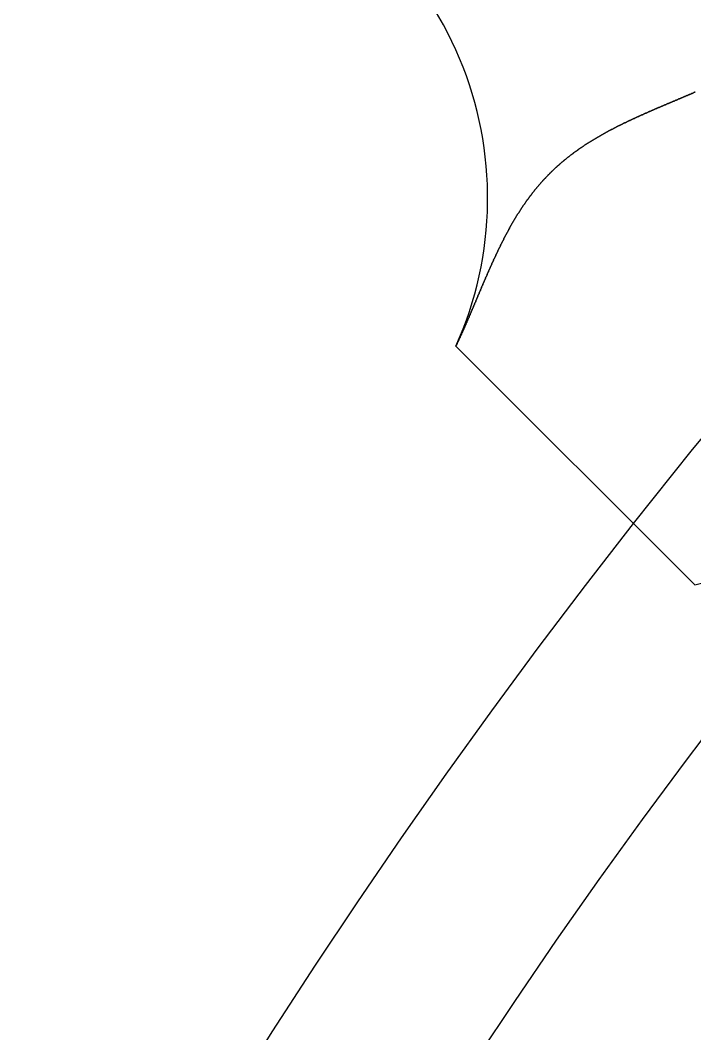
# Model space of a CAD drawing. Extents: x -59 to 146, y -79 to 32.
# Drawn here: x -26.483 to -23.294, y 16.127 to 20.922 of the extents above; entities that cross this region are included whole.
import ezdxf

# ---------------------------------------------------------------- set-up
doc = ezdxf.new("R2010")
doc.units = 0
doc.linetypes.add('DASHED', pattern=[19.05, 12.7, -6.35])
doc.layers.get('0').update_dxf_attribs({"linetype": 'CONTINUOUS'})

msp = doc.modelspace()

# ---------------------------------------------------------------- linework, layer by layer
at = {"color": 7, "linetype": 'CONTINUOUS', "extrusion": (-0.612372, -0.612372, 0.5)}
msp.add_line((-23.294, 18.251), (-24.4232, 19.3801), dxfattribs=at)
at = {"color": 7, "linetype": 'CONTINUOUS', "extrusion": (-0.612372, -0.612372, -0.5)}
msp.add_line((-23.294, 18.251), (-24.4232, 19.3801), dxfattribs=at)
at = {"color": 7, "linetype": 'CONTINUOUS'}
msp.add_line((-23.294, 18.251), (-22.7949, 18.3757), dxfattribs=at)
at = {"color": 7}
for points in [[(-24.4232, 19.3801, 0), (-24.4219, 19.3829, 0.0051), (-24.4205, 19.3857, 0.0101), (-24.4192, 19.3885, 0.0152), (-24.4179, 19.3913, 0.0202), (-24.4166, 19.3941, 0.0253), (-24.4153, 19.3969, 0.0303), (-24.414, 19.3997, 0.0353), (-24.4127, 19.4025, 0.0403), (-24.4114, 19.4053, 0.0453), (-24.4101, 19.4081, 0.0503), (-24.4088, 19.4109, 0.0553), (-24.4075, 19.4136, 0.0602), (-24.4062, 19.4164, 0.0652), (-24.405, 19.4192, 0.0701), (-24.4037, 19.4219, 0.0751), (-24.4024, 19.4247, 0.08), (-24.4012, 19.4274, 0.0849), (-24.3999, 19.4302, 0.0898), (-24.3987, 19.4329, 0.0946), (-24.3975, 19.4356, 0.0995), (-24.3962, 19.4384, 0.1044), (-24.395, 19.4411, 0.1092), (-24.3938, 19.4438, 0.114), (-24.3925, 19.4465, 0.1189), (-24.3913, 19.4492, 0.1237), (-24.3901, 19.4519, 0.1284), (-24.3889, 19.4546, 0.1332), (-24.3877, 19.4573, 0.138), (-24.3865, 19.46, 0.1428), (-24.3853, 19.4627, 0.1476), (-24.3841, 19.4654, 0.1524), (-24.3829, 19.4682, 0.1572), (-24.3817, 19.4709, 0.162), (-24.3805, 19.4736, 0.1668), (-24.3793, 19.4763, 0.1716), (-24.3781, 19.4791, 0.1764), (-24.3769, 19.4818, 0.1812), (-24.3757, 19.4846, 0.1861), (-24.3745, 19.4873, 0.1909), (-24.3733, 19.4901, 0.1958), (-24.3721, 19.4928, 0.2006), (-24.3709, 19.4956, 0.2055), (-24.3697, 19.4984, 0.2104), (-24.3685, 19.5012, 0.2152), (-24.3673, 19.5039, 0.2201), (-24.3661, 19.5067, 0.225), (-24.3649, 19.5095, 0.2299), (-24.3637, 19.5123, 0.2348), (-24.3625, 19.5151, 0.2397), (-24.3613, 19.5179, 0.2446), (-24.3601, 19.5207, 0.2495), (-24.3589, 19.5235, 0.2544), (-24.3577, 19.5263, 0.2593), (-24.3565, 19.5292, 0.2643), (-24.3553, 19.532, 0.2692), (-24.3541, 19.5348, 0.2741), (-24.3529, 19.5376, 0.2791), (-24.3516, 19.5405, 0.284), (-24.3504, 19.5433, 0.289), (-24.3492, 19.5462, 0.2939), (-24.348, 19.549, 0.2989), (-24.3468, 19.5518, 0.3039), (-24.3456, 19.5547, 0.3088), (-24.3444, 19.5576, 0.3138), (-24.3432, 19.5604, 0.3188), (-24.342, 19.5633, 0.3238), (-24.3408, 19.5661, 0.3288), (-24.3396, 19.569, 0.3338), (-24.3383, 19.5719, 0.3388), (-24.3371, 19.5747, 0.3438), (-24.3359, 19.5776, 0.3488), (-24.3347, 19.5805, 0.3538), (-24.3335, 19.5834, 0.3588), (-24.3323, 19.5863, 0.3638), (-24.331, 19.5892, 0.3689), (-24.3298, 19.592, 0.3739), (-24.3286, 19.5949, 0.3789), (-24.3274, 19.5978, 0.384), (-24.3262, 19.6007, 0.389), (-24.3249, 19.6036, 0.3941), (-24.3237, 19.6065, 0.3991), (-24.3225, 19.6094, 0.4042), (-24.3213, 19.6123, 0.4092), (-24.32, 19.6153, 0.4143), (-24.3188, 19.6182, 0.4194), (-24.3176, 19.6211, 0.4245), (-24.3163, 19.624, 0.4295), (-24.3151, 19.6269, 0.4346), (-24.3139, 19.6298, 0.4397), (-24.3126, 19.6327, 0.4448), (-24.3114, 19.6357, 0.4499), (-24.3102, 19.6386, 0.455), (-24.3089, 19.6415, 0.4601), (-24.3077, 19.6444, 0.4652), (-24.3064, 19.6474, 0.4703), (-24.3052, 19.6503, 0.4754), (-24.304, 19.6532, 0.4805), (-24.3027, 19.6562, 0.4856), (-24.3015, 19.6591, 0.4907), (-24.3002, 19.662, 0.4959), (-24.299, 19.665, 0.501), (-24.2977, 19.6679, 0.5061), (-24.2965, 19.6708, 0.5113), (-24.2952, 19.6738, 0.5164), (-24.2939, 19.6767, 0.5215), (-24.2927, 19.6797, 0.5267), (-24.2914, 19.6826, 0.5318), (-24.2902, 19.6855, 0.537), (-24.2889, 19.6885, 0.5421), (-24.2876, 19.6914, 0.5473), (-24.2864, 19.6944, 0.5524), (-24.2851, 19.6973, 0.5576), (-24.2838, 19.7002, 0.5628), (-24.2826, 19.7032, 0.5679), (-24.2813, 19.7061, 0.5731), (-24.28, 19.7091, 0.5783), (-24.2787, 19.712, 0.5834), (-24.2774, 19.715, 0.5886), (-24.2762, 19.7179, 0.5938), (-24.2749, 19.7209, 0.599), (-24.2736, 19.7238, 0.6041), (-24.2723, 19.7267, 0.6093), (-24.271, 19.7297, 0.6145), (-24.2697, 19.7326, 0.6197), (-24.2684, 19.7356, 0.6249), (-24.2671, 19.7385, 0.6301), (-24.2658, 19.7415, 0.6353), (-24.2645, 19.7444, 0.6405), (-24.2632, 19.7473, 0.6457), (-24.2619, 19.7503, 0.6509), (-24.2606, 19.7532, 0.6561), (-24.2593, 19.7562, 0.6613), (-24.258, 19.7591, 0.6665), (-24.2566, 19.762, 0.6717), (-24.2553, 19.765, 0.6769), (-24.254, 19.7679, 0.6821), (-24.2527, 19.7708, 0.6874), (-24.2514, 19.7738, 0.6926), (-24.25, 19.7767, 0.6978), (-24.2487, 19.7796, 0.703), (-24.2474, 19.7826, 0.7082), (-24.246, 19.7855, 0.7134), (-24.2447, 19.7884, 0.7187), (-24.2433, 19.7913, 0.7239), (-24.242, 19.7943, 0.7291), (-24.2406, 19.7972, 0.7343), (-24.2393, 19.8001, 0.7396), (-24.2379, 19.803, 0.7448), (-24.2366, 19.8059, 0.75), (-24.2352, 19.8088, 0.7553), (-24.2339, 19.8118, 0.7605), (-24.2325, 19.8147, 0.7657), (-24.2311, 19.8176, 0.771), (-24.2298, 19.8205, 0.7762), (-24.2284, 19.8234, 0.7814), (-24.227, 19.8263, 0.7867), (-24.2256, 19.8292, 0.7919), (-24.2243, 19.8321, 0.7972), (-24.2229, 19.835, 0.8024), (-24.2215, 19.8379, 0.8076), (-24.2201, 19.8407, 0.8129), (-24.2187, 19.8436, 0.8181), (-24.2173, 19.8465, 0.8234), (-24.2159, 19.8494, 0.8286), (-24.2145, 19.8523, 0.8339), (-24.2131, 19.8551, 0.8391), (-24.2117, 19.858, 0.8443), (-24.2103, 19.8609, 0.8496), (-24.2088, 19.8637, 0.8548), (-24.2074, 19.8666, 0.8601), (-24.206, 19.8695, 0.8653), (-24.2046, 19.8723, 0.8706), (-24.2031, 19.8752, 0.8758), (-24.2017, 19.878, 0.8811), (-24.2003, 19.8809, 0.8863), (-24.1988, 19.8837, 0.8916), (-24.1974, 19.8865, 0.8968), (-24.1959, 19.8894, 0.902), (-24.1945, 19.8922, 0.9073), (-24.193, 19.895, 0.9125), (-24.1915, 19.8978, 0.9178), (-24.1901, 19.9007, 0.923), (-24.1886, 19.9035, 0.9283), (-24.1871, 19.9063, 0.9335), (-24.1857, 19.9091, 0.9388), (-24.1842, 19.9119, 0.944), (-24.1827, 19.9147, 0.9493), (-24.1812, 19.9175, 0.9545), (-24.1797, 19.9203, 0.9597), (-24.1782, 19.923, 0.965), (-24.1767, 19.9258, 0.9702), (-24.1752, 19.9286, 0.9755), (-24.1737, 19.9314, 0.9807), (-24.1722, 19.9341, 0.9859), (-24.1706, 19.9369, 0.9912), (-24.1691, 19.9396, 0.9964), (-24.1676, 19.9424, 1.0016), (-24.1661, 19.9451, 1.0069), (-24.1645, 19.9479, 1.0121), (-24.163, 19.9506, 1.0174), (-24.1614, 19.9533, 1.0226), (-24.1599, 19.956, 1.0278), (-24.1583, 19.9588, 1.0331), (-24.1568, 19.9615, 1.0383), (-24.1552, 19.9642, 1.0435), (-24.1537, 19.9669, 1.0487), (-24.1521, 19.9696, 1.054), (-24.1505, 19.9723, 1.0592), (-24.1489, 19.975, 1.0644), (-24.1474, 19.9776, 1.0696), (-24.1458, 19.9803, 1.0748), (-24.1442, 19.983, 1.0801), (-24.1426, 19.9856, 1.0853), (-24.141, 19.9883, 1.0905), (-24.1394, 19.991, 1.0957), (-24.1378, 19.9936, 1.1009), (-24.1362, 19.9962, 1.1061), (-24.1345, 19.9989, 1.1113), (-24.1329, 20.0015, 1.1165), (-24.1313, 20.0041, 1.1217), (-24.1297, 20.0067, 1.1269), (-24.128, 20.0093, 1.1321), (-24.1264, 20.0119, 1.1373), (-24.1247, 20.0145, 1.1425), (-24.1231, 20.0171, 1.1477), (-24.1214, 20.0197, 1.1529), (-24.1198, 20.0223, 1.1581), (-24.1181, 20.0249, 1.1633), (-24.1164, 20.0274, 1.1684), (-24.1148, 20.03, 1.1736), (-24.1131, 20.0325, 1.1788), (-24.1114, 20.0351, 1.184), (-24.1097, 20.0376, 1.1892), (-24.108, 20.0401, 1.1943), (-24.1063, 20.0427, 1.1995), (-24.1046, 20.0452, 1.2047), (-24.1029, 20.0477, 1.2098), (-24.1012, 20.0502, 1.215), (-24.0995, 20.0527, 1.2201), (-24.0978, 20.0552, 1.2253), (-24.0961, 20.0576, 1.2304), (-24.0943, 20.0601, 1.2356), (-24.0926, 20.0626, 1.2407), (-24.0908, 20.065, 1.2459), (-24.0891, 20.0675, 1.251), (-24.0874, 20.0699, 1.2561), (-24.0856, 20.0723, 1.2613), (-24.0838, 20.0748, 1.2664), (-24.0821, 20.0772, 1.2715), (-24.0803, 20.0796, 1.2766), (-24.0785, 20.082, 1.2817), (-24.0768, 20.0844, 1.2869), (-24.075, 20.0868, 1.292), (-24.0732, 20.0892, 1.2971), (-24.0714, 20.0916, 1.3022), (-24.0696, 20.0939, 1.3073), (-24.0678, 20.0963, 1.3124), (-24.066, 20.0986, 1.3175), (-24.0642, 20.101, 1.3225), (-24.0624, 20.1033, 1.3276), (-24.0606, 20.1056, 1.3327), (-24.0587, 20.108, 1.3378), (-24.0569, 20.1103, 1.3429), (-24.0551, 20.1126, 1.3479), (-24.0533, 20.1149, 1.353), (-24.0514, 20.1172, 1.358), (-24.0496, 20.1195, 1.3631), (-24.0477, 20.1217, 1.3681), (-24.0459, 20.124, 1.3732), (-24.044, 20.1263, 1.3782), (-24.0422, 20.1285, 1.3833), (-24.0403, 20.1308, 1.3883), (-24.0384, 20.133, 1.3933), (-24.0366, 20.1352, 1.3983), (-24.0347, 20.1375, 1.4034), (-24.0328, 20.1397, 1.4084), (-24.0309, 20.1419, 1.4134), (-24.029, 20.1441, 1.4184), (-24.0271, 20.1463, 1.4234), (-24.0252, 20.1484, 1.4284), (-24.0233, 20.1506, 1.4333), (-24.0214, 20.1528, 1.4383), (-24.0195, 20.1549, 1.4433), (-24.0176, 20.1571, 1.4483), (-24.0157, 20.1592, 1.4532), (-24.0138, 20.1614, 1.4582), (-24.0119, 20.1635, 1.4632), (-24.0099, 20.1656, 1.4681), (-24.008, 20.1677, 1.4731), (-24.0061, 20.1698, 1.478), (-24.0041, 20.1719, 1.4829), (-24.0022, 20.174, 1.4879), (-24.0003, 20.176, 1.4928), (-23.9983, 20.1781, 1.4977), (-23.9964, 20.1802, 1.5026), (-23.9944, 20.1822, 1.5075), (-23.9924, 20.1843, 1.5124), (-23.9905, 20.1863, 1.5173), (-23.9885, 20.1883, 1.5222), (-23.9866, 20.1903, 1.5271), (-23.9846, 20.1923, 1.532), (-23.9826, 20.1943, 1.5368), (-23.9806, 20.1963, 1.5417), (-23.9786, 20.1983, 1.5466), (-23.9766, 20.2003, 1.5514), (-23.9746, 20.2023, 1.5563), (-23.9726, 20.2043, 1.5612), (-23.9706, 20.2062, 1.566), (-23.9686, 20.2082, 1.5709), (-23.9666, 20.2101, 1.5758), (-23.9645, 20.2121, 1.5807), (-23.9625, 20.2141, 1.5856), (-23.9604, 20.216, 1.5905), (-23.9583, 20.218, 1.5955), (-23.9563, 20.2199, 1.6004), (-23.9542, 20.2218, 1.6053), (-23.9521, 20.2238, 1.6102), (-23.95, 20.2257, 1.6152), (-23.9479, 20.2276, 1.6201), (-23.9458, 20.2296, 1.6251), (-23.9437, 20.2315, 1.63), (-23.9415, 20.2334, 1.635), (-23.9394, 20.2353, 1.64), (-23.9372, 20.2372, 1.6449), (-23.9351, 20.2391, 1.6499), (-23.9329, 20.241, 1.6549), (-23.9307, 20.2429, 1.6599), (-23.9286, 20.2448, 1.6649), (-23.9264, 20.2467, 1.6699), (-23.9242, 20.2486, 1.6749), (-23.922, 20.2505, 1.6799), (-23.9198, 20.2524, 1.6849), (-23.9175, 20.2543, 1.6899), (-23.9153, 20.2561, 1.6949), (-23.9131, 20.258, 1.6999), (-23.9108, 20.2599, 1.705), (-23.9086, 20.2617, 1.71), (-23.9063, 20.2636, 1.715), (-23.904, 20.2654, 1.7201), (-23.9018, 20.2673, 1.7251), (-23.8995, 20.2691, 1.7302), (-23.8972, 20.271, 1.7352), (-23.8949, 20.2728, 1.7403), (-23.8926, 20.2746, 1.7454), (-23.8903, 20.2764, 1.7505), (-23.8879, 20.2783, 1.7555), (-23.8856, 20.2801, 1.7606), (-23.8833, 20.2819, 1.7657), (-23.8809, 20.2837, 1.7708), (-23.8786, 20.2855, 1.7759), (-23.8762, 20.2873, 1.781), (-23.8739, 20.2891, 1.7861), (-23.8715, 20.2909, 1.7912), (-23.8691, 20.2927, 1.7963), (-23.8667, 20.2945, 1.8014), (-23.8643, 20.2962, 1.8065), (-23.8619, 20.298, 1.8116), (-23.8595, 20.2998, 1.8167), (-23.8571, 20.3015, 1.8218), (-23.8546, 20.3033, 1.827), (-23.8522, 20.3051, 1.8321), (-23.8498, 20.3068, 1.8372), (-23.8473, 20.3085, 1.8424), (-23.8449, 20.3103, 1.8475), (-23.8424, 20.312, 1.8527), (-23.8399, 20.3138, 1.8578), (-23.8375, 20.3155, 1.863), (-23.835, 20.3172, 1.8681), (-23.8325, 20.3189, 1.8733), (-23.83, 20.3206, 1.8784), (-23.8275, 20.3223, 1.8836), (-23.825, 20.324, 1.8887), (-23.8224, 20.3257, 1.8939), (-23.8199, 20.3274, 1.8991), (-23.8174, 20.3291, 1.9042), (-23.8148, 20.3308, 1.9094), (-23.8123, 20.3325, 1.9146), (-23.8097, 20.3341, 1.9198), (-23.8072, 20.3358, 1.925), (-23.8046, 20.3375, 1.9302), (-23.802, 20.3391, 1.9353), (-23.7994, 20.3408, 1.9405), (-23.7968, 20.3424, 1.9457), (-23.7942, 20.3441, 1.9509), (-23.7916, 20.3457, 1.9561), (-23.789, 20.3474, 1.9613), (-23.7864, 20.349, 1.9665), (-23.7838, 20.3506, 1.9717), (-23.7812, 20.3522, 1.9769), (-23.7785, 20.3539, 1.9821), (-23.7759, 20.3555, 1.9873), (-23.7733, 20.3571, 1.9925), (-23.7706, 20.3587, 1.9977), (-23.7679, 20.3603, 2.003), (-23.7653, 20.3619, 2.0082), (-23.7626, 20.3635, 2.0134), (-23.7599, 20.3651, 2.0186), (-23.7573, 20.3666, 2.0238), (-23.7546, 20.3682, 2.029), (-23.7519, 20.3698, 2.0343), (-23.7492, 20.3714, 2.0395), (-23.7465, 20.3729, 2.0447), (-23.7438, 20.3745, 2.0499), (-23.7411, 20.376, 2.0552), (-23.7383, 20.3776, 2.0604), (-23.7356, 20.3791, 2.0656), (-23.7329, 20.3807, 2.0709), (-23.7302, 20.3822, 2.0761), (-23.7274, 20.3838, 2.0814), (-23.7247, 20.3853, 2.0866), (-23.7219, 20.3868, 2.0918), (-23.7192, 20.3883, 2.097), (-23.7164, 20.3899, 2.1023), (-23.7137, 20.3914, 2.1075), (-23.7109, 20.3929, 2.1128), (-23.7081, 20.3944, 2.118), (-23.7053, 20.3959, 2.1233), (-23.7026, 20.3974, 2.1285), (-23.6998, 20.3989, 2.1337), (-23.697, 20.4004, 2.139), (-23.6942, 20.4019, 2.1442), (-23.6914, 20.4034, 2.1495), (-23.6886, 20.4048, 2.1547), (-23.6858, 20.4063, 2.16), (-23.683, 20.4078, 2.1652), (-23.6801, 20.4092, 2.1705), (-23.6773, 20.4107, 2.1757), (-23.6745, 20.4122, 2.1809), (-23.6717, 20.4136, 2.1862), (-23.6688, 20.4151, 2.1914), (-23.666, 20.4165, 2.1967), (-23.6632, 20.418, 2.2019), (-23.6603, 20.4194, 2.2072), (-23.6575, 20.4208, 2.2124), (-23.6546, 20.4223, 2.2177), (-23.6518, 20.4237, 2.2229), (-23.6489, 20.4251, 2.2282), (-23.646, 20.4265, 2.2334), (-23.6432, 20.428, 2.2386), (-23.6403, 20.4294, 2.2439), (-23.6374, 20.4308, 2.2491), (-23.6346, 20.4322, 2.2544), (-23.6317, 20.4336, 2.2596), (-23.6288, 20.435, 2.2649), (-23.6259, 20.4364, 2.2701), (-23.623, 20.4378, 2.2753), (-23.6202, 20.4392, 2.2806), (-23.6173, 20.4406, 2.2858), (-23.6144, 20.442, 2.2911), (-23.6115, 20.4433, 2.2963), (-23.6086, 20.4447, 2.3016), (-23.6057, 20.4461, 2.3068), (-23.6028, 20.4475, 2.312), (-23.5999, 20.4488, 2.3173), (-23.597, 20.4502, 2.3225), (-23.5941, 20.4516, 2.3277), (-23.5911, 20.4529, 2.333), (-23.5882, 20.4543, 2.3382), (-23.5853, 20.4556, 2.3434), (-23.5824, 20.457, 2.3487), (-23.5795, 20.4583, 2.3539), (-23.5766, 20.4597, 2.3591), (-23.5736, 20.461, 2.3643), (-23.5707, 20.4624, 2.3696), (-23.5678, 20.4637, 2.3748), (-23.5649, 20.4651, 2.38), (-23.5619, 20.4664, 2.3852), (-23.559, 20.4677, 2.3904), (-23.5561, 20.4691, 2.3957), (-23.5531, 20.4704, 2.4009), (-23.5502, 20.4717, 2.4061), (-23.5473, 20.473, 2.4113), (-23.5443, 20.4743, 2.4165), (-23.5414, 20.4757, 2.4217), (-23.5385, 20.477, 2.4269), (-23.5355, 20.4783, 2.4321), (-23.5326, 20.4796, 2.4373), (-23.5296, 20.4809, 2.4426), (-23.5267, 20.4822, 2.4478), (-23.5238, 20.4835, 2.4529), (-23.5208, 20.4848, 2.4581), (-23.5179, 20.4861, 2.4633), (-23.5149, 20.4874, 2.4685), (-23.512, 20.4887, 2.4737), (-23.509, 20.49, 2.4789), (-23.5061, 20.4913, 2.4841), (-23.5032, 20.4926, 2.4893), (-23.5002, 20.4939, 2.4945), (-23.4973, 20.4951, 2.4996), (-23.4943, 20.4964, 2.5048), (-23.4914, 20.4977, 2.51), (-23.4884, 20.499, 2.5152), (-23.4855, 20.5003, 2.5203), (-23.4825, 20.5015, 2.5255), (-23.4796, 20.5028, 2.5306), (-23.4767, 20.5041, 2.5358), (-23.4737, 20.5053, 2.541), (-23.4708, 20.5066, 2.5461), (-23.4678, 20.5079, 2.5513), (-23.4649, 20.5091, 2.5564), (-23.462, 20.5104, 2.5616), (-23.459, 20.5116, 2.5667), (-23.4561, 20.5129, 2.5718), (-23.4531, 20.5142, 2.577), (-23.4502, 20.5154, 2.5821), (-23.4473, 20.5167, 2.5872), (-23.4443, 20.5179, 2.5924), (-23.4414, 20.5192, 2.5975), (-23.4385, 20.5204, 2.6026), (-23.4355, 20.5217, 2.6077), (-23.4326, 20.5229, 2.6128), (-23.4297, 20.5241, 2.6179), (-23.4267, 20.5254, 2.6231), (-23.4238, 20.5266, 2.6282), (-23.4209, 20.5279, 2.6333), (-23.418, 20.5291, 2.6383), (-23.415, 20.5303, 2.6435), (-23.4121, 20.5316, 2.6485), (-23.4092, 20.5328, 2.6536), (-23.4063, 20.534, 2.6587), (-23.4034, 20.5353, 2.6638), (-23.4005, 20.5365, 2.6688), (-23.3976, 20.5377, 2.6739), (-23.3946, 20.539, 2.679), (-23.3917, 20.5402, 2.6841), (-23.3888, 20.5414, 2.6891), (-23.3859, 20.5426, 2.6942), (-23.383, 20.5439, 2.6992), (-23.3801, 20.5451, 2.7043), (-23.3772, 20.5463, 2.7093), (-23.3743, 20.5475, 2.7143), (-23.3715, 20.5487, 2.7194), (-23.3686, 20.55, 2.7244), (-23.3657, 20.5512, 2.7294), (-23.3628, 20.5524, 2.7344), (-23.3599, 20.5536, 2.7395), (-23.357, 20.5548, 2.7445), (-23.3542, 20.556, 2.7495), (-23.3513, 20.5573, 2.7545), (-23.3484, 20.5585, 2.7595), (-23.3456, 20.5597, 2.7645), (-23.3427, 20.5609, 2.7694), (-23.3399, 20.5621, 2.7744), (-23.337, 20.5633, 2.7794), (-23.3341, 20.5645, 2.7844), (-23.3313, 20.5657, 2.7894), (-23.3285, 20.5669, 2.7943), (-23.3256, 20.5681, 2.7993), (-23.3228, 20.5693, 2.8042), (-23.3199, 20.5705, 2.8092), (-23.3171, 20.5718, 2.8141), (-23.3143, 20.573, 2.819), (-23.3115, 20.5742, 2.824), (-23.3086, 20.5754, 2.8289), (-23.3058, 20.5766, 2.8338), (-23.303, 20.5778, 2.8387), (-23.3002, 20.579, 2.8436), (-23.2974, 20.5802, 2.8486), (-23.2946, 20.5814, 2.8535), (-23.2918, 20.5826, 2.8584)], [(-23.2918, 20.5826, -2.8584), (-23.2946, 20.5814, -2.8535), (-23.2974, 20.5802, -2.8486), (-23.3002, 20.579, -2.8436), (-23.303, 20.5778, -2.8387), (-23.3058, 20.5766, -2.8338), (-23.3086, 20.5754, -2.8289), (-23.3115, 20.5742, -2.824), (-23.3143, 20.573, -2.819), (-23.3171, 20.5718, -2.8141), (-23.3199, 20.5705, -2.8092), (-23.3228, 20.5693, -2.8042), (-23.3256, 20.5681, -2.7993), (-23.3285, 20.5669, -2.7943), (-23.3313, 20.5657, -2.7894), (-23.3341, 20.5645, -2.7844), (-23.337, 20.5633, -2.7794), (-23.3399, 20.5621, -2.7744), (-23.3427, 20.5609, -2.7694), (-23.3456, 20.5597, -2.7645), (-23.3484, 20.5585, -2.7595), (-23.3513, 20.5573, -2.7545), (-23.3542, 20.556, -2.7495), (-23.357, 20.5548, -2.7445), (-23.3599, 20.5536, -2.7395), (-23.3628, 20.5524, -2.7344), (-23.3657, 20.5512, -2.7294), (-23.3686, 20.55, -2.7244), (-23.3715, 20.5487, -2.7194), (-23.3743, 20.5475, -2.7143), (-23.3772, 20.5463, -2.7093), (-23.3801, 20.5451, -2.7043), (-23.383, 20.5439, -2.6992), (-23.3859, 20.5426, -2.6942), (-23.3888, 20.5414, -2.6891), (-23.3917, 20.5402, -2.6841), (-23.3946, 20.539, -2.679), (-23.3976, 20.5377, -2.6739), (-23.4005, 20.5365, -2.6688), (-23.4034, 20.5353, -2.6638), (-23.4063, 20.534, -2.6587), (-23.4092, 20.5328, -2.6536), (-23.4121, 20.5316, -2.6485), (-23.415, 20.5303, -2.6435), (-23.418, 20.5291, -2.6383), (-23.4209, 20.5279, -2.6333), (-23.4238, 20.5266, -2.6282), (-23.4267, 20.5254, -2.6231), (-23.4297, 20.5241, -2.6179), (-23.4326, 20.5229, -2.6128), (-23.4355, 20.5217, -2.6077), (-23.4385, 20.5204, -2.6026), (-23.4414, 20.5192, -2.5975), (-23.4443, 20.5179, -2.5924), (-23.4473, 20.5167, -2.5872), (-23.4502, 20.5154, -2.5821), (-23.4531, 20.5142, -2.577), (-23.4561, 20.5129, -2.5718), (-23.459, 20.5116, -2.5667), (-23.462, 20.5104, -2.5616), (-23.4649, 20.5091, -2.5564), (-23.4678, 20.5079, -2.5513), (-23.4708, 20.5066, -2.5461), (-23.4737, 20.5053, -2.541), (-23.4767, 20.5041, -2.5358), (-23.4796, 20.5028, -2.5306), (-23.4825, 20.5015, -2.5255), (-23.4855, 20.5003, -2.5203), (-23.4884, 20.499, -2.5152), (-23.4914, 20.4977, -2.51), (-23.4943, 20.4964, -2.5048), (-23.4973, 20.4951, -2.4996), (-23.5002, 20.4939, -2.4945), (-23.5032, 20.4926, -2.4893), (-23.5061, 20.4913, -2.4841), (-23.509, 20.49, -2.4789), (-23.512, 20.4887, -2.4737), (-23.5149, 20.4874, -2.4685), (-23.5179, 20.4861, -2.4633), (-23.5208, 20.4848, -2.4581), (-23.5238, 20.4835, -2.4529), (-23.5267, 20.4822, -2.4478), (-23.5296, 20.4809, -2.4426), (-23.5326, 20.4796, -2.4373), (-23.5355, 20.4783, -2.4321), (-23.5385, 20.477, -2.4269), (-23.5414, 20.4757, -2.4217), (-23.5443, 20.4743, -2.4165), (-23.5473, 20.473, -2.4113), (-23.5502, 20.4717, -2.4061), (-23.5531, 20.4704, -2.4009), (-23.5561, 20.4691, -2.3957), (-23.559, 20.4677, -2.3904), (-23.5619, 20.4664, -2.3852), (-23.5649, 20.4651, -2.38), (-23.5678, 20.4637, -2.3748), (-23.5707, 20.4624, -2.3696), (-23.5736, 20.461, -2.3643), (-23.5766, 20.4597, -2.3591), (-23.5795, 20.4583, -2.3539), (-23.5824, 20.457, -2.3487), (-23.5853, 20.4556, -2.3434), (-23.5882, 20.4543, -2.3382), (-23.5911, 20.4529, -2.333), (-23.5941, 20.4516, -2.3277), (-23.597, 20.4502, -2.3225), (-23.5999, 20.4488, -2.3173), (-23.6028, 20.4475, -2.312), (-23.6057, 20.4461, -2.3068), (-23.6086, 20.4447, -2.3016), (-23.6115, 20.4433, -2.2963), (-23.6144, 20.442, -2.2911), (-23.6173, 20.4406, -2.2858), (-23.6202, 20.4392, -2.2806), (-23.623, 20.4378, -2.2753), (-23.6259, 20.4364, -2.2701), (-23.6288, 20.435, -2.2649), (-23.6317, 20.4336, -2.2596), (-23.6346, 20.4322, -2.2544), (-23.6374, 20.4308, -2.2491), (-23.6403, 20.4294, -2.2439), (-23.6432, 20.428, -2.2386), (-23.646, 20.4265, -2.2334), (-23.6489, 20.4251, -2.2282), (-23.6518, 20.4237, -2.2229), (-23.6546, 20.4223, -2.2177), (-23.6575, 20.4208, -2.2124), (-23.6603, 20.4194, -2.2072), (-23.6632, 20.418, -2.2019), (-23.666, 20.4165, -2.1967), (-23.6688, 20.4151, -2.1914), (-23.6717, 20.4136, -2.1862), (-23.6745, 20.4122, -2.1809), (-23.6773, 20.4107, -2.1757), (-23.6801, 20.4092, -2.1705), (-23.683, 20.4078, -2.1652), (-23.6858, 20.4063, -2.16), (-23.6886, 20.4048, -2.1547), (-23.6914, 20.4034, -2.1495), (-23.6942, 20.4019, -2.1442), (-23.697, 20.4004, -2.139), (-23.6998, 20.3989, -2.1337), (-23.7026, 20.3974, -2.1285), (-23.7053, 20.3959, -2.1233), (-23.7081, 20.3944, -2.118), (-23.7109, 20.3929, -2.1128), (-23.7137, 20.3914, -2.1075), (-23.7164, 20.3899, -2.1023), (-23.7192, 20.3883, -2.097), (-23.7219, 20.3868, -2.0918), (-23.7247, 20.3853, -2.0866), (-23.7274, 20.3838, -2.0814), (-23.7302, 20.3822, -2.0761), (-23.7329, 20.3807, -2.0709), (-23.7356, 20.3791, -2.0656), (-23.7383, 20.3776, -2.0604), (-23.7411, 20.376, -2.0552), (-23.7438, 20.3745, -2.0499), (-23.7465, 20.3729, -2.0447), (-23.7492, 20.3714, -2.0395), (-23.7519, 20.3698, -2.0343), (-23.7546, 20.3682, -2.029), (-23.7573, 20.3666, -2.0238), (-23.7599, 20.3651, -2.0186), (-23.7626, 20.3635, -2.0134), (-23.7653, 20.3619, -2.0082), (-23.7679, 20.3603, -2.003), (-23.7706, 20.3587, -1.9977), (-23.7733, 20.3571, -1.9925), (-23.7759, 20.3555, -1.9873), (-23.7785, 20.3539, -1.9821), (-23.7812, 20.3522, -1.9769), (-23.7838, 20.3506, -1.9717), (-23.7864, 20.349, -1.9665), (-23.789, 20.3474, -1.9613), (-23.7916, 20.3457, -1.9561), (-23.7942, 20.3441, -1.9509), (-23.7968, 20.3424, -1.9457), (-23.7994, 20.3408, -1.9405), (-23.802, 20.3391, -1.9353), (-23.8046, 20.3375, -1.9302), (-23.8072, 20.3358, -1.925), (-23.8097, 20.3341, -1.9198), (-23.8123, 20.3325, -1.9146), (-23.8148, 20.3308, -1.9094), (-23.8174, 20.3291, -1.9042), (-23.8199, 20.3274, -1.8991), (-23.8224, 20.3257, -1.8939), (-23.825, 20.324, -1.8887), (-23.8275, 20.3223, -1.8836), (-23.83, 20.3206, -1.8784), (-23.8325, 20.3189, -1.8733), (-23.835, 20.3172, -1.8681), (-23.8375, 20.3155, -1.863), (-23.8399, 20.3138, -1.8578), (-23.8424, 20.312, -1.8527), (-23.8449, 20.3103, -1.8475), (-23.8473, 20.3085, -1.8424), (-23.8498, 20.3068, -1.8372), (-23.8522, 20.3051, -1.8321), (-23.8546, 20.3033, -1.827), (-23.8571, 20.3015, -1.8218), (-23.8595, 20.2998, -1.8167), (-23.8619, 20.298, -1.8116), (-23.8643, 20.2962, -1.8065), (-23.8667, 20.2945, -1.8014), (-23.8691, 20.2927, -1.7963), (-23.8715, 20.2909, -1.7912), (-23.8739, 20.2891, -1.7861), (-23.8762, 20.2873, -1.781), (-23.8786, 20.2855, -1.7759), (-23.8809, 20.2837, -1.7708), (-23.8833, 20.2819, -1.7657), (-23.8856, 20.2801, -1.7606), (-23.8879, 20.2783, -1.7555), (-23.8903, 20.2764, -1.7505), (-23.8926, 20.2746, -1.7454), (-23.8949, 20.2728, -1.7403), (-23.8972, 20.271, -1.7352), (-23.8995, 20.2691, -1.7302), (-23.9018, 20.2673, -1.7251), (-23.904, 20.2654, -1.7201), (-23.9063, 20.2636, -1.715), (-23.9086, 20.2617, -1.71), (-23.9108, 20.2599, -1.705), (-23.9131, 20.258, -1.6999), (-23.9153, 20.2561, -1.6949), (-23.9175, 20.2543, -1.6899), (-23.9198, 20.2524, -1.6849), (-23.922, 20.2505, -1.6799), (-23.9242, 20.2486, -1.6749), (-23.9264, 20.2467, -1.6699), (-23.9286, 20.2448, -1.6649), (-23.9307, 20.2429, -1.6599), (-23.9329, 20.241, -1.6549), (-23.9351, 20.2391, -1.6499), (-23.9372, 20.2372, -1.6449), (-23.9394, 20.2353, -1.64), (-23.9415, 20.2334, -1.635), (-23.9437, 20.2315, -1.63), (-23.9458, 20.2296, -1.6251), (-23.9479, 20.2276, -1.6201), (-23.95, 20.2257, -1.6152), (-23.9521, 20.2238, -1.6102), (-23.9542, 20.2218, -1.6053), (-23.9563, 20.2199, -1.6004), (-23.9583, 20.218, -1.5955), (-23.9604, 20.216, -1.5905), (-23.9625, 20.2141, -1.5856), (-23.9645, 20.2121, -1.5807), (-23.9666, 20.2101, -1.5758), (-23.9686, 20.2082, -1.5709), (-23.9706, 20.2062, -1.566), (-23.9726, 20.2043, -1.5612), (-23.9746, 20.2023, -1.5563), (-23.9766, 20.2003, -1.5514), (-23.9786, 20.1983, -1.5466), (-23.9806, 20.1963, -1.5417), (-23.9826, 20.1943, -1.5368), (-23.9846, 20.1923, -1.532), (-23.9866, 20.1903, -1.5271), (-23.9885, 20.1883, -1.5222), (-23.9905, 20.1863, -1.5173), (-23.9924, 20.1843, -1.5124), (-23.9944, 20.1822, -1.5075), (-23.9964, 20.1802, -1.5026), (-23.9983, 20.1781, -1.4977), (-24.0003, 20.176, -1.4928), (-24.0022, 20.174, -1.4879), (-24.0041, 20.1719, -1.4829), (-24.0061, 20.1698, -1.478), (-24.008, 20.1677, -1.4731), (-24.0099, 20.1656, -1.4681), (-24.0119, 20.1635, -1.4632), (-24.0138, 20.1614, -1.4582), (-24.0157, 20.1592, -1.4532), (-24.0176, 20.1571, -1.4483), (-24.0195, 20.1549, -1.4433), (-24.0214, 20.1528, -1.4383), (-24.0233, 20.1506, -1.4333), (-24.0252, 20.1484, -1.4284), (-24.0271, 20.1463, -1.4234), (-24.029, 20.1441, -1.4184), (-24.0309, 20.1419, -1.4134), (-24.0328, 20.1397, -1.4084), (-24.0347, 20.1375, -1.4034), (-24.0366, 20.1352, -1.3983), (-24.0384, 20.133, -1.3933), (-24.0403, 20.1308, -1.3883), (-24.0422, 20.1285, -1.3833), (-24.044, 20.1263, -1.3782), (-24.0459, 20.124, -1.3732), (-24.0477, 20.1217, -1.3681), (-24.0496, 20.1195, -1.3631), (-24.0514, 20.1172, -1.358), (-24.0533, 20.1149, -1.353), (-24.0551, 20.1126, -1.3479), (-24.0569, 20.1103, -1.3429), (-24.0587, 20.108, -1.3378), (-24.0606, 20.1056, -1.3327), (-24.0624, 20.1033, -1.3276), (-24.0642, 20.101, -1.3225), (-24.066, 20.0986, -1.3175), (-24.0678, 20.0963, -1.3124), (-24.0696, 20.0939, -1.3073), (-24.0714, 20.0916, -1.3022), (-24.0732, 20.0892, -1.2971), (-24.075, 20.0868, -1.292), (-24.0768, 20.0844, -1.2869), (-24.0785, 20.082, -1.2817), (-24.0803, 20.0796, -1.2766), (-24.0821, 20.0772, -1.2715), (-24.0838, 20.0748, -1.2664), (-24.0856, 20.0723, -1.2613), (-24.0874, 20.0699, -1.2561), (-24.0891, 20.0675, -1.251), (-24.0908, 20.065, -1.2459), (-24.0926, 20.0626, -1.2407), (-24.0943, 20.0601, -1.2356), (-24.0961, 20.0576, -1.2304), (-24.0978, 20.0552, -1.2253), (-24.0995, 20.0527, -1.2201), (-24.1012, 20.0502, -1.215), (-24.1029, 20.0477, -1.2098), (-24.1046, 20.0452, -1.2047), (-24.1063, 20.0427, -1.1995), (-24.108, 20.0401, -1.1943), (-24.1097, 20.0376, -1.1892), (-24.1114, 20.0351, -1.184), (-24.1131, 20.0325, -1.1788), (-24.1148, 20.03, -1.1736), (-24.1164, 20.0274, -1.1684), (-24.1181, 20.0249, -1.1633), (-24.1198, 20.0223, -1.1581), (-24.1214, 20.0197, -1.1529), (-24.1231, 20.0171, -1.1477), (-24.1247, 20.0145, -1.1425), (-24.1264, 20.0119, -1.1373), (-24.128, 20.0093, -1.1321), (-24.1297, 20.0067, -1.1269), (-24.1313, 20.0041, -1.1217), (-24.1329, 20.0015, -1.1165), (-24.1345, 19.9989, -1.1113), (-24.1362, 19.9962, -1.1061), (-24.1378, 19.9936, -1.1009), (-24.1394, 19.991, -1.0957), (-24.141, 19.9883, -1.0905), (-24.1426, 19.9856, -1.0853), (-24.1442, 19.983, -1.0801), (-24.1458, 19.9803, -1.0748), (-24.1474, 19.9776, -1.0696), (-24.1489, 19.975, -1.0644), (-24.1505, 19.9723, -1.0592), (-24.1521, 19.9696, -1.054), (-24.1537, 19.9669, -1.0487), (-24.1552, 19.9642, -1.0435), (-24.1568, 19.9615, -1.0383), (-24.1583, 19.9588, -1.0331), (-24.1599, 19.956, -1.0278), (-24.1614, 19.9533, -1.0226), (-24.163, 19.9506, -1.0174), (-24.1645, 19.9479, -1.0121), (-24.1661, 19.9451, -1.0069), (-24.1676, 19.9424, -1.0016), (-24.1691, 19.9396, -0.9964), (-24.1706, 19.9369, -0.9912), (-24.1722, 19.9341, -0.9859), (-24.1737, 19.9314, -0.9807), (-24.1752, 19.9286, -0.9755), (-24.1767, 19.9258, -0.9702), (-24.1782, 19.923, -0.965), (-24.1797, 19.9203, -0.9597), (-24.1812, 19.9175, -0.9545), (-24.1827, 19.9147, -0.9493), (-24.1842, 19.9119, -0.944), (-24.1857, 19.9091, -0.9388), (-24.1871, 19.9063, -0.9335), (-24.1886, 19.9035, -0.9283), (-24.1901, 19.9007, -0.923), (-24.1915, 19.8978, -0.9178), (-24.193, 19.895, -0.9125), (-24.1945, 19.8922, -0.9073), (-24.1959, 19.8894, -0.902), (-24.1974, 19.8865, -0.8968), (-24.1988, 19.8837, -0.8916), (-24.2003, 19.8809, -0.8863), (-24.2017, 19.878, -0.8811), (-24.2031, 19.8752, -0.8758), (-24.2046, 19.8723, -0.8706), (-24.206, 19.8695, -0.8653), (-24.2074, 19.8666, -0.8601), (-24.2088, 19.8637, -0.8548), (-24.2103, 19.8609, -0.8496), (-24.2117, 19.858, -0.8443), (-24.2131, 19.8551, -0.8391), (-24.2145, 19.8523, -0.8339), (-24.2159, 19.8494, -0.8286), (-24.2173, 19.8465, -0.8234), (-24.2187, 19.8436, -0.8181), (-24.2201, 19.8407, -0.8129), (-24.2215, 19.8379, -0.8076), (-24.2229, 19.835, -0.8024), (-24.2243, 19.8321, -0.7972), (-24.2256, 19.8292, -0.7919), (-24.227, 19.8263, -0.7867), (-24.2284, 19.8234, -0.7814), (-24.2298, 19.8205, -0.7762), (-24.2311, 19.8176, -0.771), (-24.2325, 19.8147, -0.7657), (-24.2339, 19.8118, -0.7605), (-24.2352, 19.8088, -0.7553), (-24.2366, 19.8059, -0.75), (-24.2379, 19.803, -0.7448), (-24.2393, 19.8001, -0.7396), (-24.2406, 19.7972, -0.7343), (-24.242, 19.7943, -0.7291), (-24.2433, 19.7913, -0.7239), (-24.2447, 19.7884, -0.7187), (-24.246, 19.7855, -0.7134), (-24.2474, 19.7826, -0.7082), (-24.2487, 19.7796, -0.703), (-24.25, 19.7767, -0.6978), (-24.2514, 19.7738, -0.6926), (-24.2527, 19.7708, -0.6874), (-24.254, 19.7679, -0.6821), (-24.2553, 19.765, -0.6769), (-24.2566, 19.762, -0.6717), (-24.258, 19.7591, -0.6665), (-24.2593, 19.7562, -0.6613), (-24.2606, 19.7532, -0.6561), (-24.2619, 19.7503, -0.6509), (-24.2632, 19.7473, -0.6457), (-24.2645, 19.7444, -0.6405), (-24.2658, 19.7415, -0.6353), (-24.2671, 19.7385, -0.6301), (-24.2684, 19.7356, -0.6249), (-24.2697, 19.7326, -0.6197), (-24.271, 19.7297, -0.6145), (-24.2723, 19.7267, -0.6093), (-24.2736, 19.7238, -0.6041), (-24.2749, 19.7209, -0.599), (-24.2762, 19.7179, -0.5938), (-24.2774, 19.715, -0.5886), (-24.2787, 19.712, -0.5834), (-24.28, 19.7091, -0.5783), (-24.2813, 19.7061, -0.5731), (-24.2826, 19.7032, -0.5679), (-24.2838, 19.7002, -0.5628), (-24.2851, 19.6973, -0.5576), (-24.2864, 19.6944, -0.5524), (-24.2876, 19.6914, -0.5473), (-24.2889, 19.6885, -0.5421), (-24.2902, 19.6855, -0.537), (-24.2914, 19.6826, -0.5318), (-24.2927, 19.6797, -0.5267), (-24.2939, 19.6767, -0.5215), (-24.2952, 19.6738, -0.5164), (-24.2965, 19.6708, -0.5113), (-24.2977, 19.6679, -0.5061), (-24.299, 19.665, -0.501), (-24.3002, 19.662, -0.4959), (-24.3015, 19.6591, -0.4907), (-24.3027, 19.6562, -0.4856), (-24.304, 19.6532, -0.4805), (-24.3052, 19.6503, -0.4754), (-24.3064, 19.6474, -0.4703), (-24.3077, 19.6444, -0.4652), (-24.3089, 19.6415, -0.4601), (-24.3102, 19.6386, -0.455), (-24.3114, 19.6357, -0.4499), (-24.3126, 19.6327, -0.4448), (-24.3139, 19.6298, -0.4397), (-24.3151, 19.6269, -0.4346), (-24.3163, 19.624, -0.4295), (-24.3176, 19.6211, -0.4245), (-24.3188, 19.6182, -0.4194), (-24.32, 19.6153, -0.4143), (-24.3213, 19.6123, -0.4092), (-24.3225, 19.6094, -0.4042), (-24.3237, 19.6065, -0.3991), (-24.3249, 19.6036, -0.3941), (-24.3262, 19.6007, -0.389), (-24.3274, 19.5978, -0.384), (-24.3286, 19.5949, -0.3789), (-24.3298, 19.592, -0.3739), (-24.331, 19.5892, -0.3689), (-24.3323, 19.5863, -0.3638), (-24.3335, 19.5834, -0.3588), (-24.3347, 19.5805, -0.3538), (-24.3359, 19.5776, -0.3488), (-24.3371, 19.5747, -0.3438), (-24.3383, 19.5719, -0.3388), (-24.3396, 19.569, -0.3338), (-24.3408, 19.5661, -0.3288), (-24.342, 19.5633, -0.3238), (-24.3432, 19.5604, -0.3188), (-24.3444, 19.5576, -0.3138), (-24.3456, 19.5547, -0.3088), (-24.3468, 19.5518, -0.3039), (-24.348, 19.549, -0.2989), (-24.3492, 19.5462, -0.2939), (-24.3504, 19.5433, -0.289), (-24.3516, 19.5405, -0.284), (-24.3529, 19.5376, -0.2791), (-24.3541, 19.5348, -0.2741), (-24.3553, 19.532, -0.2692), (-24.3565, 19.5292, -0.2643), (-24.3577, 19.5263, -0.2593), (-24.3589, 19.5235, -0.2544), (-24.3601, 19.5207, -0.2495), (-24.3613, 19.5179, -0.2446), (-24.3625, 19.5151, -0.2397), (-24.3637, 19.5123, -0.2348), (-24.3649, 19.5095, -0.2299), (-24.3661, 19.5067, -0.225), (-24.3673, 19.5039, -0.2201), (-24.3685, 19.5012, -0.2152), (-24.3697, 19.4984, -0.2104), (-24.3709, 19.4956, -0.2055), (-24.3721, 19.4928, -0.2006), (-24.3733, 19.4901, -0.1958), (-24.3745, 19.4873, -0.1909), (-24.3757, 19.4846, -0.1861), (-24.3769, 19.4818, -0.1812), (-24.3781, 19.4791, -0.1764), (-24.3793, 19.4763, -0.1716), (-24.3805, 19.4736, -0.1668), (-24.3817, 19.4709, -0.162), (-24.3829, 19.4682, -0.1572), (-24.3841, 19.4654, -0.1524), (-24.3853, 19.4627, -0.1476), (-24.3865, 19.46, -0.1428), (-24.3877, 19.4573, -0.138), (-24.3889, 19.4546, -0.1332), (-24.3901, 19.4519, -0.1284), (-24.3913, 19.4492, -0.1237), (-24.3925, 19.4465, -0.1189), (-24.3938, 19.4438, -0.114), (-24.395, 19.4411, -0.1092), (-24.3962, 19.4384, -0.1044), (-24.3975, 19.4356, -0.0995), (-24.3987, 19.4329, -0.0946), (-24.3999, 19.4302, -0.0898), (-24.4012, 19.4274, -0.0849), (-24.4024, 19.4247, -0.08), (-24.4037, 19.4219, -0.0751), (-24.405, 19.4192, -0.0701), (-24.4062, 19.4164, -0.0652), (-24.4075, 19.4136, -0.0602), (-24.4088, 19.4109, -0.0553), (-24.4101, 19.4081, -0.0503), (-24.4114, 19.4053, -0.0453), (-24.4127, 19.4025, -0.0403), (-24.414, 19.3997, -0.0353), (-24.4153, 19.3969, -0.0303), (-24.4166, 19.3941, -0.0253), (-24.4179, 19.3913, -0.0202), (-24.4192, 19.3885, -0.0152), (-24.4205, 19.3857, -0.0101), (-24.4219, 19.3829, -0.0051), (-24.4232, 19.3801, 0)]]:
    msp.add_polyline3d(points, dxfattribs=at)
at = {"color": 7, "linetype": 'CONTINUOUS'}
msp.add_circle((0, 0), 29.1176, dxfattribs=at)
for centre, radius, start, end in [((0, 0), 30, 141.82667, 128.17333), ((0, 0), 24.7059, 90, 270), ((0, 0), 23.8235, 90, 270), ((-25.9833, 20.0806), 1.7102, 335.82, 69.6463)]:
    msp.add_arc(centre, radius, start, end, dxfattribs=at)
at = {"color": 3, "linetype": 'DASHED'}
msp.add_arc((0, 0), 30, 128.17333, 141.82667, dxfattribs=at)

doc.saveas('drawing.dxf')
